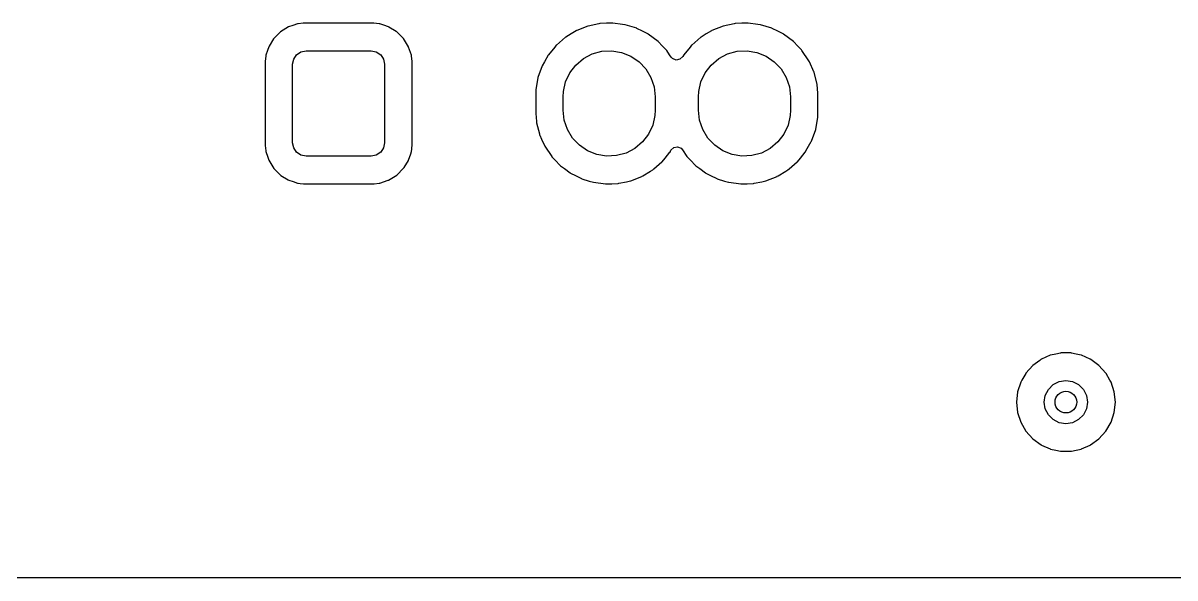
# Model space of a CAD drawing. Extents: x 1.86 to 8.44, y -4.92 to -0.87.
# Drawn here: x 3.67 to 4.508, y -4.921 to -4.517 of the extents above; entities that cross this region are included whole.
import ezdxf

# ---------------------------------------------------------------- set-up
doc = ezdxf.new("R2010")
doc.units = 0
doc.header["$MEASUREMENT"] = 0
doc.layers.add('BLACK', color=7, linetype='CONTINUOUS')

msp = doc.modelspace()

# ---------------------------------------------------------------- linework, layer by layer
at = {"layer": 'BLACK', "linetype": 'CONTINUOUS'}
for p, q in [((3.8577, -4.52389), (3.85278, -4.52882)), ((3.86362, -4.52023), (3.8577, -4.52389)), ((3.86671, -4.5192), (3.86362, -4.52023)), ((3.86997, -4.51811), (3.86671, -4.5192)), ((3.87023, -4.51803), (3.86997, -4.51811)), ((3.86997, -4.51811), (3.86997, -4.51811)), ((3.8705, -4.518), (3.87023, -4.51803)), ((3.87427, -4.51761), (3.8705, -4.518)), ((3.8705, -4.518), (3.8705, -4.518)), ((3.87439, -4.51759), (3.87427, -4.51761)), ((3.87427, -4.51761), (3.87427, -4.51761)), ((3.92561, -4.51759), (3.87439, -4.51759)), ((3.92764, -4.5178), (3.92561, -4.51759)), ((3.92945, -4.51799), (3.92764, -4.5178)), ((3.92972, -4.51802), (3.92945, -4.51799)), ((3.92945, -4.51799), (3.92945, -4.51799)), ((3.92998, -4.5181), (3.92972, -4.51802)), ((3.93284, -4.51905), (3.92998, -4.5181)), ((3.92998, -4.5181), (3.92998, -4.5181)), ((3.93633, -4.52021), (3.93284, -4.51905)), ((3.93657, -4.52036), (3.93633, -4.52021)), ((3.94196, -4.52368), (3.93657, -4.52036)), ((3.93657, -4.52036), (3.93657, -4.52036)), ((3.94226, -4.52386), (3.94196, -4.52368)), ((3.94718, -4.52878), (3.94226, -4.52386)), ((4.06907, -4.52537), (4.06522, -4.52771)), ((4.0728, -4.52311), (4.06907, -4.52537)), ((4.07298, -4.523), (4.0728, -4.52311)), ((4.0728, -4.52311), (4.0728, -4.52311)), ((4.07318, -4.52292), (4.07298, -4.523)), ((4.08123, -4.51974), (4.07318, -4.52292)), ((4.07318, -4.52292), (4.07318, -4.52292)), ((4.08143, -4.51967), (4.08123, -4.51974)), ((4.08123, -4.51974), (4.08123, -4.51974)), ((4.08923, -4.51803), (4.08143, -4.51967)), ((4.0901, -4.51784), (4.08923, -4.51803)), ((4.09031, -4.5178), (4.0901, -4.51784)), ((4.09484, -4.51763), (4.09031, -4.5178)), ((4.09917, -4.51747), (4.09484, -4.51763)), ((4.09938, -4.51746), (4.09917, -4.51747)), ((4.09917, -4.51747), (4.09917, -4.51747)), ((4.09959, -4.51749), (4.09938, -4.51746)), ((4.10656, -4.51841), (4.09959, -4.51749)), ((4.09959, -4.51749), (4.09959, -4.51749)), ((4.10838, -4.51865), (4.10656, -4.51841)), ((4.10858, -4.51872), (4.10838, -4.51865)), ((4.11684, -4.52128), (4.10858, -4.51872)), ((4.11705, -4.52134), (4.11684, -4.52128)), ((4.11684, -4.52128), (4.11684, -4.52128)), ((4.12104, -4.52337), (4.11705, -4.52134)), ((4.12495, -4.52536), (4.12104, -4.52337)), ((4.12514, -4.52546), (4.12495, -4.52536)), ((4.12495, -4.52536), (4.12495, -4.52536)), ((4.13242, -4.53088), (4.12514, -4.52546)), ((4.1675, -4.52537), (4.16365, -4.52771)), ((4.17123, -4.52311), (4.1675, -4.52537)), ((4.17141, -4.523), (4.17123, -4.52311)), ((4.17123, -4.52311), (4.17123, -4.52311)), ((4.1716, -4.52292), (4.17141, -4.523)), ((4.17966, -4.51974), (4.1716, -4.52292)), ((4.1716, -4.52292), (4.1716, -4.52292)), ((4.17985, -4.51967), (4.17966, -4.51974)), ((4.17966, -4.51974), (4.17966, -4.51974)), ((4.18766, -4.51803), (4.17985, -4.51967)), ((4.18853, -4.51784), (4.18766, -4.51803)), ((4.18873, -4.5178), (4.18853, -4.51784)), ((4.19327, -4.51763), (4.18873, -4.5178)), ((4.19759, -4.51747), (4.19327, -4.51763)), ((4.1978, -4.51746), (4.19759, -4.51747)), ((4.19759, -4.51747), (4.19759, -4.51747)), ((4.19801, -4.51749), (4.1978, -4.51746)), ((4.20499, -4.51841), (4.19801, -4.51749)), ((4.19801, -4.51749), (4.19801, -4.51749)), ((4.2068, -4.51865), (4.20499, -4.51841)), ((4.207, -4.51872), (4.2068, -4.51865)), ((4.21527, -4.52128), (4.207, -4.51872)), ((4.21547, -4.52134), (4.21527, -4.52128)), ((4.21527, -4.52128), (4.21527, -4.52128)), ((4.21946, -4.52337), (4.21547, -4.52134)), ((4.22337, -4.52536), (4.21946, -4.52337)), ((4.22356, -4.52546), (4.22337, -4.52536)), ((4.22337, -4.52536), (4.22337, -4.52536)), ((4.23084, -4.53088), (4.22356, -4.52546)), ((3.85263, -4.52907), (3.8494, -4.53431)), ((3.85278, -4.52882), (3.85263, -4.52907)), ((3.85263, -4.52907), (3.85263, -4.52907)), ((3.95085, -4.5347), (3.94718, -4.52878)), ((4.05837, -4.53366), (4.05729, -4.53498)), ((4.05853, -4.53352), (4.05837, -4.53366)), ((4.06507, -4.52785), (4.05853, -4.53352)), ((4.06522, -4.52771), (4.06507, -4.52785)), ((4.13559, -4.5342), (4.13242, -4.53088)), ((4.15679, -4.53366), (4.15571, -4.53498)), ((4.15695, -4.53352), (4.15679, -4.53366)), ((4.16349, -4.52785), (4.15695, -4.53352)), ((4.16365, -4.52771), (4.16349, -4.52785)), ((4.23402, -4.5342), (4.23084, -4.53088)), ((3.84694, -4.54136), (3.84652, -4.54547)), ((3.8471, -4.54086), (3.84694, -4.54136)), ((3.84821, -4.53752), (3.8471, -4.54086)), ((3.84913, -4.53475), (3.84821, -4.53752)), ((3.8494, -4.53431), (3.84913, -4.53475)), ((3.86728, -4.54369), (3.86942, -4.5405)), ((3.86942, -4.5405), (3.87261, -4.53836)), ((3.87261, -4.53836), (3.87638, -4.53761)), ((3.87638, -4.53761), (3.92362, -4.53761)), ((3.92362, -4.53761), (3.92739, -4.53836)), ((3.92739, -4.53836), (3.93058, -4.5405)), ((3.93058, -4.5405), (3.93272, -4.54369)), ((3.95094, -4.53498), (3.95085, -4.5347)), ((3.9529, -4.54086), (3.95094, -4.53498)), ((3.95305, -4.54131), (3.9529, -4.54086)), ((3.95308, -4.54158), (3.95305, -4.54131)), ((3.95346, -4.54526), (3.95308, -4.54158)), ((3.95308, -4.54158), (3.95308, -4.54158)), ((4.05251, -4.54086), (4.04981, -4.5456)), ((4.05261, -4.54068), (4.05251, -4.54086)), ((4.05251, -4.54086), (4.05251, -4.54086)), ((4.05275, -4.54051), (4.05261, -4.54068)), ((4.05729, -4.53498), (4.05275, -4.54051)), ((4.05275, -4.54051), (4.05275, -4.54051)), ((4.07814, -4.54334), (4.08453, -4.53996)), ((4.08453, -4.53996), (4.0915, -4.53804)), ((4.0915, -4.53804), (4.09872, -4.53767)), ((4.09872, -4.53767), (4.10585, -4.53885)), ((4.10585, -4.53885), (4.11256, -4.54153)), ((4.11256, -4.54153), (4.11854, -4.54559)), ((4.13834, -4.53708), (4.13559, -4.5342)), ((4.13868, -4.53744), (4.13834, -4.53708)), ((4.14083, -4.54063), (4.13868, -4.53744)), ((4.14191, -4.54223), (4.14083, -4.54063)), ((4.14298, -4.54338), (4.14191, -4.54223)), ((4.15033, -4.54192), (4.14832, -4.54386)), ((4.15104, -4.54068), (4.15033, -4.54192)), ((4.15117, -4.54051), (4.15104, -4.54068)), ((4.15571, -4.53498), (4.15117, -4.54051)), ((4.15117, -4.54051), (4.15117, -4.54051)), ((4.17656, -4.54334), (4.18296, -4.53996)), ((4.18296, -4.53996), (4.18993, -4.53804)), ((4.18993, -4.53804), (4.19714, -4.53767)), ((4.19714, -4.53767), (4.20427, -4.53885)), ((4.20427, -4.53885), (4.21099, -4.54153)), ((4.21099, -4.54153), (4.21696, -4.54559)), ((4.23676, -4.53708), (4.23402, -4.5342)), ((4.23711, -4.53744), (4.23676, -4.53708)), ((4.24218, -4.54497), (4.23711, -4.53744)), ((3.84652, -4.54547), (3.84652, -4.60653)), ((3.86654, -4.54746), (3.86728, -4.54369)), ((3.86654, -4.60454), (3.86654, -4.54746)), ((3.93272, -4.54369), (3.93346, -4.54746)), ((3.93346, -4.54746), (3.93346, -4.60454)), ((3.95348, -4.54547), (3.95346, -4.54526)), ((3.95348, -4.60653), (3.95348, -4.54547)), ((4.04812, -4.54856), (4.04503, -4.5571)), ((4.04981, -4.5456), (4.04812, -4.54856)), ((4.06823, -4.55374), (4.07262, -4.548)), ((4.07262, -4.548), (4.07814, -4.54334)), ((4.11854, -4.54559), (4.12351, -4.55085)), ((4.12351, -4.55085), (4.12723, -4.55704)), ((4.14558, -4.5444), (4.14298, -4.54338)), ((4.14832, -4.54386), (4.14558, -4.5444)), ((4.16665, -4.55374), (4.17104, -4.548)), ((4.17104, -4.548), (4.17656, -4.54334)), ((4.21696, -4.54559), (4.22193, -4.55085)), ((4.22193, -4.55085), (4.22565, -4.55704)), ((4.24249, -4.54566), (4.24218, -4.54497)), ((4.24581, -4.55304), (4.24249, -4.54566)), ((4.04499, -4.5573), (4.04344, -4.56587)), ((4.04503, -4.5571), (4.04499, -4.5573)), ((4.04499, -4.5573), (4.04499, -4.5573)), ((4.06517, -4.56029), (4.06823, -4.55374)), ((4.12723, -4.55704), (4.12953, -4.56389)), ((4.1636, -4.56029), (4.16665, -4.55374)), ((4.22565, -4.55704), (4.22796, -4.56389)), ((4.24591, -4.55325), (4.24581, -4.55304)), ((4.24596, -4.55345), (4.24591, -4.55325)), ((4.24813, -4.56183), (4.24596, -4.55345)), ((4.24596, -4.55345), (4.24596, -4.55345)), ((4.04341, -4.56603), (4.04337, -4.56698)), ((4.04337, -4.56698), (4.04337, -4.5832)), ((4.04344, -4.56587), (4.04341, -4.56603)), ((4.04344, -4.56587), (4.04344, -4.56587)), ((4.06339, -4.57108), (4.06359, -4.56735)), ((4.06359, -4.56735), (4.06517, -4.56029)), ((4.12953, -4.56389), (4.13031, -4.57108)), ((4.16181, -4.57108), (4.16202, -4.56735)), ((4.16202, -4.56735), (4.1636, -4.56029)), ((4.22796, -4.56389), (4.22874, -4.57108)), ((4.24819, -4.56203), (4.24813, -4.56183)), ((4.24813, -4.56183), (4.24813, -4.56183)), ((4.2482, -4.56224), (4.24819, -4.56203)), ((4.24873, -4.56848), (4.2482, -4.56224)), ((4.2482, -4.56224), (4.2482, -4.56224)), ((4.06339, -4.58092), (4.06339, -4.57108)), ((4.13031, -4.57108), (4.13031, -4.58092)), ((4.16181, -4.58092), (4.16181, -4.57108)), ((4.22874, -4.57108), (4.22874, -4.58092)), ((4.24876, -4.5688), (4.24873, -4.56848)), ((4.24876, -4.58502), (4.24876, -4.5688)), ((4.04337, -4.5832), (4.04338, -4.5833)), ((4.04338, -4.5833), (4.04386, -4.58902)), ((4.06417, -4.58811), (4.06339, -4.58092)), ((4.13031, -4.58092), (4.13011, -4.58465)), ((4.16259, -4.58811), (4.16181, -4.58092)), ((4.22874, -4.58092), (4.22853, -4.58465)), ((4.04386, -4.58902), (4.04394, -4.58997)), ((4.04394, -4.58997), (4.04399, -4.59017)), ((4.04399, -4.59017), (4.04399, -4.59017)), ((4.04399, -4.59017), (4.04602, -4.59797)), ((4.06647, -4.59496), (4.06417, -4.58811)), ((4.12853, -4.59171), (4.12547, -4.59826)), ((4.13011, -4.58465), (4.12853, -4.59171)), ((4.1649, -4.59496), (4.16259, -4.58811)), ((4.22695, -4.59171), (4.2239, -4.59826)), ((4.22853, -4.58465), (4.22695, -4.59171)), ((4.24716, -4.59457), (4.24869, -4.58613)), ((4.24869, -4.58613), (4.24871, -4.58597)), ((4.24869, -4.58613), (4.24869, -4.58613)), ((4.24871, -4.58597), (4.24876, -4.58502)), ((4.04602, -4.59797), (4.04622, -4.59875)), ((4.04622, -4.59875), (4.04631, -4.59894)), ((4.04631, -4.59894), (4.04631, -4.59894)), ((4.04631, -4.59894), (4.04768, -4.60199)), ((4.07019, -4.60115), (4.06647, -4.59496)), ((4.07516, -4.60641), (4.07019, -4.60115)), ((4.12547, -4.59826), (4.12108, -4.604)), ((4.16862, -4.60115), (4.1649, -4.59496)), ((4.17359, -4.60641), (4.16862, -4.60115)), ((4.2239, -4.59826), (4.21951, -4.604)), ((4.244, -4.60344), (4.2471, -4.5949)), ((4.2471, -4.5949), (4.24716, -4.59457)), ((3.84652, -4.60653), (3.84653, -4.60666)), ((3.84653, -4.60666), (3.84653, -4.60666)), ((3.84653, -4.60666), (3.84692, -4.6104)), ((3.86728, -4.60831), (3.86654, -4.60454)), ((3.86942, -4.6115), (3.86728, -4.60831)), ((3.93272, -4.60831), (3.93058, -4.6115)), ((3.93346, -4.60454), (3.93272, -4.60831)), ((3.95306, -4.61064), (3.95319, -4.60942)), ((3.95319, -4.60942), (3.95332, -4.60815)), ((3.95332, -4.60815), (3.95348, -4.60653)), ((4.04768, -4.60199), (4.04995, -4.60703)), ((4.04995, -4.60703), (4.05502, -4.61456)), ((4.08114, -4.61047), (4.07516, -4.60641)), ((4.11556, -4.60866), (4.10917, -4.61204)), ((4.12108, -4.604), (4.11556, -4.60866)), ((4.14179, -4.61008), (4.1438, -4.60814)), ((4.1438, -4.60814), (4.14655, -4.6076)), ((4.14655, -4.6076), (4.14915, -4.60862)), ((4.14915, -4.60862), (4.15022, -4.60977)), ((4.17956, -4.61047), (4.17359, -4.60641)), ((4.21399, -4.60866), (4.20759, -4.61204)), ((4.21951, -4.604), (4.21399, -4.60866)), ((4.23997, -4.61053), (4.2439, -4.60362)), ((4.2439, -4.60362), (4.244, -4.60344)), ((3.84692, -4.6104), (3.84695, -4.61069)), ((3.84695, -4.61069), (3.84703, -4.61095)), ((3.84703, -4.61095), (3.84703, -4.61095)), ((3.84703, -4.61095), (3.84837, -4.61495)), ((3.84837, -4.61495), (3.84915, -4.6173)), ((3.84915, -4.6173), (3.85282, -4.62322)), ((3.87261, -4.61364), (3.86942, -4.6115)), ((3.87638, -4.61439), (3.87261, -4.61364)), ((3.92362, -4.61439), (3.87638, -4.61439)), ((3.92739, -4.61364), (3.92362, -4.61439)), ((3.93058, -4.6115), (3.92739, -4.61364)), ((3.94759, -4.62258), (3.95072, -4.61749)), ((3.95072, -4.61749), (3.95087, -4.61725)), ((3.95072, -4.61749), (3.95072, -4.61749)), ((3.95087, -4.61725), (3.95242, -4.61257)), ((3.95242, -4.61257), (3.95298, -4.6109)), ((3.95298, -4.6109), (3.95306, -4.61064)), ((3.95298, -4.6109), (3.95298, -4.6109)), ((4.05502, -4.61456), (4.05516, -4.61471)), ((4.05516, -4.61471), (4.05516, -4.61471)), ((4.05516, -4.61471), (4.05763, -4.6173)), ((4.05763, -4.6173), (4.06128, -4.62112)), ((4.08785, -4.61315), (4.08114, -4.61047)), ((4.09498, -4.61433), (4.08785, -4.61315)), ((4.1022, -4.61396), (4.09498, -4.61433)), ((4.10917, -4.61204), (4.1022, -4.61396)), ((4.13533, -4.61834), (4.13752, -4.61568)), ((4.13752, -4.61568), (4.14095, -4.61149)), ((4.14095, -4.61149), (4.14109, -4.61132)), ((4.14095, -4.61149), (4.14095, -4.61149)), ((4.14109, -4.61132), (4.14179, -4.61008)), ((4.15022, -4.60977), (4.15344, -4.61456)), ((4.15344, -4.61456), (4.15359, -4.61471)), ((4.15359, -4.61471), (4.15359, -4.61471)), ((4.15359, -4.61471), (4.15606, -4.6173)), ((4.15606, -4.6173), (4.15971, -4.62112)), ((4.18628, -4.61315), (4.17956, -4.61047)), ((4.19341, -4.61433), (4.18628, -4.61315)), ((4.20063, -4.61396), (4.19341, -4.61433)), ((4.20759, -4.61204), (4.20063, -4.61396)), ((4.23376, -4.61834), (4.23594, -4.61568)), ((4.23594, -4.61568), (4.23938, -4.61149)), ((4.23938, -4.61149), (4.23951, -4.61132)), ((4.23938, -4.61149), (4.23938, -4.61149)), ((4.23951, -4.61132), (4.23964, -4.61111)), ((4.23964, -4.61111), (4.23997, -4.61053)), ((3.85282, -4.62322), (3.85774, -4.62814)), ((3.9423, -4.62811), (3.94722, -4.62318)), ((3.94722, -4.62318), (3.94759, -4.62258)), ((4.06128, -4.62112), (4.06145, -4.62125)), ((4.06145, -4.62125), (4.06425, -4.62333)), ((4.06425, -4.62333), (4.06856, -4.62654)), ((4.12137, -4.62861), (4.1269, -4.62525)), ((4.1269, -4.62525), (4.12848, -4.62429)), ((4.12848, -4.62429), (4.1294, -4.62349)), ((4.1294, -4.62349), (4.13517, -4.61848)), ((4.13517, -4.61848), (4.13533, -4.61834)), ((4.13517, -4.61848), (4.13517, -4.61848)), ((4.15971, -4.62112), (4.15988, -4.62125)), ((4.15988, -4.62125), (4.16267, -4.62333)), ((4.16267, -4.62333), (4.16699, -4.62654)), ((4.21979, -4.62861), (4.22533, -4.62525)), ((4.22533, -4.62525), (4.2269, -4.62429)), ((4.2269, -4.62429), (4.22783, -4.62349)), ((4.22783, -4.62349), (4.2336, -4.61848)), ((4.2336, -4.61848), (4.23376, -4.61834)), ((4.2336, -4.61848), (4.2336, -4.61848)), ((3.85774, -4.62814), (3.85799, -4.62829)), ((3.85799, -4.62829), (3.85799, -4.62829)), ((3.85799, -4.62829), (3.86339, -4.63162)), ((3.86339, -4.63162), (3.86367, -4.63179)), ((3.86367, -4.63179), (3.86681, -4.63283)), ((3.86681, -4.63283), (3.87002, -4.6339)), ((3.87002, -4.6339), (3.87002, -4.6339)), ((3.87002, -4.6339), (3.87028, -4.63398)), ((3.87028, -4.63398), (3.87055, -4.63401)), ((3.87055, -4.63401), (3.87055, -4.63401)), ((3.87055, -4.63401), (3.87196, -4.63416)), ((3.87196, -4.63416), (3.87439, -4.63441)), ((3.87439, -4.63441), (3.92561, -4.63441)), ((3.92561, -4.63441), (3.92573, -4.63439)), ((3.92573, -4.63439), (3.9295, -4.634)), ((3.92573, -4.63439), (3.92573, -4.63439)), ((3.9295, -4.634), (3.92977, -4.63397)), ((3.9295, -4.634), (3.9295, -4.634)), ((3.92977, -4.63397), (3.93003, -4.63389)), ((3.93003, -4.63389), (3.93598, -4.6319)), ((3.93003, -4.63389), (3.93003, -4.63389)), ((3.93598, -4.6319), (3.93638, -4.63177)), ((3.93638, -4.63177), (3.9423, -4.62811)), ((4.06856, -4.62654), (4.06875, -4.62664)), ((4.06875, -4.62664), (4.06875, -4.62664)), ((4.06875, -4.62664), (4.07221, -4.62839)), ((4.07221, -4.62839), (4.07666, -4.63066)), ((4.07666, -4.63066), (4.07686, -4.63072)), ((4.07686, -4.63072), (4.07686, -4.63072)), ((4.07686, -4.63072), (4.08231, -4.63241)), ((4.08231, -4.63241), (4.08532, -4.63335)), ((4.08532, -4.63335), (4.08553, -4.63337)), ((4.08553, -4.63337), (4.09411, -4.63451)), ((4.09411, -4.63451), (4.09411, -4.63451)), ((4.09411, -4.63451), (4.09432, -4.63454)), ((4.09432, -4.63454), (4.09453, -4.63453)), ((4.09453, -4.63453), (4.09886, -4.63437)), ((4.09453, -4.63453), (4.09453, -4.63453)), ((4.09886, -4.63437), (4.10339, -4.6342)), ((4.10339, -4.6342), (4.10391, -4.63409)), ((4.10391, -4.63409), (4.10949, -4.63292)), ((4.10949, -4.63292), (4.11228, -4.63233)), ((4.11228, -4.63233), (4.11247, -4.63226)), ((4.11247, -4.63226), (4.12052, -4.62908)), ((4.11247, -4.63226), (4.11247, -4.63226)), ((4.12052, -4.62908), (4.12072, -4.629)), ((4.12052, -4.62908), (4.12052, -4.62908)), ((4.12072, -4.629), (4.12137, -4.62861)), ((4.16699, -4.62654), (4.16718, -4.62664)), ((4.16718, -4.62664), (4.16718, -4.62664)), ((4.16718, -4.62664), (4.17063, -4.62839)), ((4.17063, -4.62839), (4.17508, -4.63066)), ((4.17508, -4.63066), (4.17528, -4.63072)), ((4.17528, -4.63072), (4.17528, -4.63072)), ((4.17528, -4.63072), (4.18074, -4.63241)), ((4.18074, -4.63241), (4.18375, -4.63335)), ((4.18375, -4.63335), (4.18396, -4.63337)), ((4.18396, -4.63337), (4.19254, -4.63451)), ((4.19254, -4.63451), (4.19254, -4.63451)), ((4.19254, -4.63451), (4.19275, -4.63454)), ((4.19275, -4.63454), (4.19296, -4.63453)), ((4.19296, -4.63453), (4.19728, -4.63437)), ((4.19296, -4.63453), (4.19296, -4.63453)), ((4.19728, -4.63437), (4.20182, -4.6342)), ((4.20182, -4.6342), (4.20233, -4.63409)), ((4.20233, -4.63409), (4.20792, -4.63292)), ((4.20792, -4.63292), (4.2107, -4.63233)), ((4.2107, -4.63233), (4.2109, -4.63226)), ((4.2109, -4.63226), (4.21895, -4.62908)), ((4.2109, -4.63226), (4.2109, -4.63226)), ((4.21895, -4.62908), (4.21914, -4.629)), ((4.21895, -4.62908), (4.21895, -4.62908)), ((4.21914, -4.629), (4.21979, -4.62861)), ((4.41778, -4.75921), (4.41139, -4.76206)), ((4.41802, -4.7591), (4.41778, -4.75921)), ((4.41778, -4.75921), (4.41778, -4.75921)), ((4.4217, -4.75832), (4.41802, -4.7591)), ((4.42512, -4.75759), (4.4217, -4.75832)), ((4.42537, -4.75754), (4.42512, -4.75759)), ((4.42512, -4.75759), (4.42512, -4.75759)), ((4.43289, -4.75754), (4.42537, -4.75754)), ((4.43315, -4.75759), (4.43289, -4.75754)), ((4.43657, -4.75832), (4.43315, -4.75759)), ((4.43315, -4.75759), (4.43315, -4.75759)), ((4.44025, -4.7591), (4.43657, -4.75832)), ((4.44048, -4.75921), (4.44025, -4.7591)), ((4.44688, -4.76206), (4.44048, -4.75921)), ((4.44048, -4.75921), (4.44048, -4.75921)), ((4.40507, -4.76658), (4.40004, -4.77217)), ((4.41008, -4.76294), (4.40507, -4.76658)), ((4.41094, -4.76231), (4.41008, -4.76294)), ((4.41115, -4.76216), (4.41094, -4.76231)), ((4.41094, -4.76231), (4.41094, -4.76231)), ((4.41139, -4.76206), (4.41115, -4.76216)), ((4.41139, -4.76206), (4.41139, -4.76206)), ((4.44712, -4.76216), (4.44688, -4.76206)), ((4.44688, -4.76206), (4.44688, -4.76206)), ((4.44733, -4.76231), (4.44712, -4.76216)), ((4.44819, -4.76294), (4.44733, -4.76231)), ((4.44733, -4.76231), (4.44733, -4.76231)), ((4.4532, -4.76658), (4.44819, -4.76294)), ((4.45823, -4.77217), (4.4532, -4.76658)), ((4.39991, -4.77239), (4.39709, -4.77728)), ((4.40004, -4.77217), (4.39991, -4.77239)), ((4.45836, -4.77239), (4.45823, -4.77217)), ((4.46118, -4.77728), (4.45836, -4.77239)), ((4.39628, -4.77868), (4.39396, -4.78583)), ((4.39709, -4.77728), (4.39628, -4.77868)), ((4.41416, -4.78844), (4.41639, -4.78405)), ((4.41639, -4.78405), (4.41988, -4.78057)), ((4.41988, -4.78057), (4.42427, -4.77833)), ((4.42427, -4.77833), (4.42913, -4.77756)), ((4.42913, -4.77756), (4.434, -4.77833)), ((4.434, -4.77833), (4.43839, -4.78057)), ((4.43839, -4.78057), (4.44187, -4.78405)), ((4.44187, -4.78405), (4.44411, -4.78844)), ((4.46199, -4.77868), (4.46118, -4.77728)), ((4.46431, -4.78583), (4.46199, -4.77868)), ((4.39396, -4.78583), (4.39317, -4.79331)), ((4.39317, -4.79331), (4.39396, -4.80078)), ((4.41339, -4.79331), (4.41416, -4.78844)), ((4.41416, -4.79817), (4.41339, -4.79331)), ((4.44411, -4.78844), (4.44488, -4.79331)), ((4.44488, -4.79331), (4.44411, -4.79817)), ((4.4651, -4.79331), (4.46431, -4.78583)), ((4.46431, -4.80078), (4.4651, -4.79331)), ((4.39396, -4.80078), (4.39628, -4.80794)), ((4.41639, -4.80256), (4.41416, -4.79817)), ((4.44411, -4.79817), (4.44187, -4.80256)), ((4.46199, -4.80794), (4.46431, -4.80078)), ((4.39628, -4.80794), (4.40004, -4.81445)), ((4.41988, -4.80605), (4.41639, -4.80256)), ((4.42427, -4.80828), (4.41988, -4.80605)), ((4.42913, -4.80906), (4.42427, -4.80828)), ((4.434, -4.80828), (4.42913, -4.80906)), ((4.43839, -4.80605), (4.434, -4.80828)), ((4.44187, -4.80256), (4.43839, -4.80605)), ((4.45823, -4.81445), (4.46199, -4.80794)), ((4.40004, -4.81445), (4.40507, -4.82003)), ((4.4532, -4.82003), (4.45823, -4.81445)), ((4.40507, -4.82003), (4.41115, -4.82445)), ((4.41115, -4.82445), (4.41139, -4.82456)), ((4.41139, -4.82456), (4.41139, -4.82456)), ((4.41139, -4.82456), (4.41771, -4.82737)), ((4.41771, -4.82737), (4.41802, -4.82751)), ((4.44025, -4.82751), (4.44056, -4.82737)), ((4.44056, -4.82737), (4.44688, -4.82456)), ((4.44688, -4.82456), (4.44712, -4.82445)), ((4.44688, -4.82456), (4.44688, -4.82456)), ((4.44712, -4.82445), (4.4532, -4.82003)), ((4.41802, -4.82751), (4.4217, -4.82829)), ((4.4217, -4.82829), (4.42512, -4.82902)), ((4.42512, -4.82902), (4.42512, -4.82902)), ((4.42512, -4.82902), (4.42537, -4.82907)), ((4.42537, -4.82907), (4.43289, -4.82907)), ((4.43289, -4.82907), (4.43315, -4.82902)), ((4.43315, -4.82902), (4.43657, -4.82829)), ((4.43315, -4.82902), (4.43315, -4.82902)), ((4.43657, -4.82829), (4.44025, -4.82751)), ((7.77354, -4.92126), (1.90166, -4.92126))]:
    msp.add_line(p, q, dxfattribs=at)
at = {"layer": 'BLACK'}
msp.add_circle((4.42913, -4.79331), 0.00787, dxfattribs=at)

doc.saveas('drawing.dxf')
